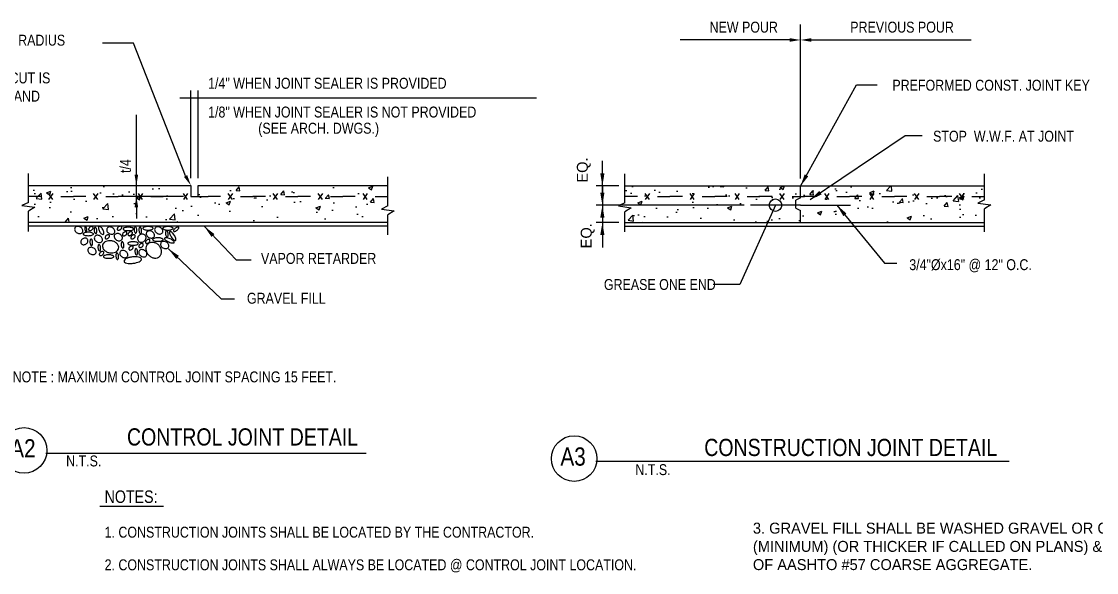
# Model space of a CAD drawing. Extents: x 4834 to 83801, y -13735 to 32221.
# Drawn here: x 10822.8 to 10994.9, y -4939.1 to -4851 of the extents above; entities that cross this region are included whole.
import ezdxf
from ezdxf.enums import TextEntityAlignment as Align

# ---------------------------------------------------------------- set-up
doc = ezdxf.new("R2010")
doc.units = 0
doc.header["$LTSCALE"] = 8
doc.header["$MEASUREMENT"] = 0
doc.layers.get('0').update_dxf_attribs({"lineweight": 9})
doc.layers.get('DefPoints').update_dxf_attribs({"color": 17})
for name, color, linetype in [('BLU', 4, 'Continuous'), ('S-ANNO-PATT', 101, 'Continuous'), ('S-HATCH', 8, 'Continuous'), ('S-MARK', 3, 'Continuous'), ('S-SECT-CCON', 4, 'Continuous'), ('S-SECT-MISC', 134, 'Continuous'), ('s-text', 6, 'Continuous'), ('YEL', 2, 'Continuous')]:
    doc.layers.add(name, color=color, linetype=linetype)
doc.styles.add('RomanS', font='romans.shx')
doc.styles.get("Standard").update_dxf_attribs({"font": 'stylu.ttf'})
doc.linetypes.add('WWF', pattern='A,0.5,-0.28,["X",Standard,S=0.125,R=0,X=-0.125,Y=-0.0625],-0.12', length=0.9)
doc.dimstyles.new('RESTL_16', dxfattribs={"dimscale": 16, "dimtxt": 0.109375, "dimasz": 0.125, "dimexe": 0.09375, "dimexo": 0.125, "dimgap": 0.0625, "dimtad": 1, "dimdec": 5, "dimzin": 3, "dimdsep": 46, "dimlunit": 4, "dimtxsty": 'RomanS', "dimblk1": 'TIC', "dimblk2": 'TIC', "dimsah": 1, "dimcen": -0.09375, "dimclrd": 256, "dimclre": 256, "dimclrt": 50, "dimadec": 4, "dimazin": 0, "dimtfac": 0.8, "dimtdec": 5, "dimtix": 1, "dimtmove": 0, "dimatfit": 0, "dimfxl": 1, "dimfrac": 1, "dimtolj": 1, "dimtzin": 0, "dimarcsym": 0})
doc.dimstyles.new('STD-16', dxfattribs={"dimscale": 16, "dimtxt": 0.109375, "dimasz": 0.125, "dimexe": 0.0625, "dimexo": 0.0625, "dimgap": 0.0625, "dimtad": 1, "dimdec": 4, "dimzin": 3, "dimdsep": 46, "dimlunit": 4, "dimtxsty": 'Standard', "dimcen": 0.09375, "dimclrd": 256, "dimclre": 256, "dimclrt": 50, "dimadec": 0, "dimazin": 0, "dimtfac": 1, "dimtdec": 4, "dimtmove": 2, "dimatfit": 3, "dimfxl": 1, "dimfrac": 2, "dimtolj": 1, "dimtzin": 0, "dimarcsym": 0})
doc.dimstyles.new('STD-16$7', dxfattribs={"dimscale": 16, "dimtxt": 0.09375, "dimasz": 0.125, "dimexe": 0.0625, "dimexo": 0.0625, "dimgap": 0.0625, "dimtad": 1, "dimdec": 4, "dimzin": 3, "dimdsep": 46, "dimlunit": 4, "dimtxsty": 'Standard', "dimcen": 0.0625, "dimdle": 0.0625, "dimclrd": 256, "dimclre": 4, "dimclrt": 6, "dimadec": 0, "dimazin": 0, "dimtfac": 1, "dimtdec": 4, "dimtix": 1, "dimtmove": 2, "dimatfit": 3, "dimfxl": 1, "dimfrac": 1, "dimtolj": 1, "dimtzin": 0, "dimarcsym": 0})
pattern_1 = [(50, (8580.5454, -3783.381), (7.172602, -0.627521), [0.75, -8.25]), (355, (8580.5454, -3783.381), (-1.387513, 7.521921), [0.6, -6.6]), (100.45144, (8581.143, -3783.433), (5.785088, 6.8944), [0.637402, -7.011421]), (46.1842, (8580.545, -3781.381), (10.672413, -1.655193), [1.125, -12.375]), (96.63564, (8581.435, -3781.519), (9.34662, 9.741186), [0.956103, -10.517138]), (351.18416, (8580.545, -3781.381), (9.34662, 9.741186), [0.9, -9.9]), (21, (8581.5454, -3781.881), (5.96907, -4.026189), [0.75, -8.25]), (326, (8581.5454, -3781.881), (2.433153, 7.2515), [0.6, -6.6]), (71.45144, (8582.043, -3782.2166), (8.402224, 3.225312), [0.637402, -7.011421]), (37.5, (8580.5454, -3783.381), (0.1215986, 3.3289385), [0, -6.52, 0, -6.7, 0, -6.625]), (7.5, (8580.5454, -3783.381), (2.6306954, 3.944117), [0, -3.82, 0, -6.37, 0, -2.525]), (327.5, (8578.3154, -3783.381), (5.3382244, -0.2255487), [0, -2.5, 0, -7.8, 0, -10.35]), (317.5, (8577.3154, -3783.381), (5.831862, 1.00105), [0, -3.25, 0, -5.18, 0, -7.35])]

# ---------------------------------------------------------------- blocks, each defined once
blk = doc.blocks.new('TIC')
for p, q in [((-1, 0), (0, 0)), ((0, 0), (0.5, 0))]:
    blk.add_line(p, q)
at = {"color": 33}
blk.add_line((0.217, 0.375), (-0.217, -0.375), dxfattribs=at)
blk = doc.blocks.new('*U2735')
for p, q in [((-0.406, 0), (-0.531, 0)), ((-0.287, 0.031), (-0.329, -0.031)), ((-0.287, -0.031), (-0.329, 0.031)), ((-0.207, 0), (-0.082, 0)), ((0.043, 0), (-0.082, 0)), ((0.162, -0.031), (0.12, 0.031)), ((0.162, 0.031), (0.12, -0.031)), ((0.242, 0), (0.367, 0)), ((0.611, -0.031), (0.57, 0.031)), ((0.611, 0.031), (0.57, -0.031)), ((0.692, 0), (0.817, 0)), ((1.061, -0.031), (1.019, 0.031)), ((1.061, 0.031), (1.019, -0.031)), ((1.51, -0.031), (1.468, 0.031)), ((1.51, 0.031), (1.468, -0.031)), ((1.959, -0.031), (1.918, 0.031)), ((1.959, 0.031), (1.918, -0.031)), ((2.409, -0.031), (2.367, 0.031)), ((2.409, 0.031), (2.367, -0.031)), ((2.858, -0.031), (2.816, 0.031)), ((2.858, 0.031), (2.816, -0.031)), ((0.492, 0), (0.367, 0)), ((0.942, 0), (0.817, 0)), ((1.141, 0), (1.266, 0)), ((1.391, 0), (1.266, 0)), ((1.59, 0), (1.715, 0)), ((1.84, 0), (1.715, 0)), ((2.04, 0), (2.165, 0)), ((2.29, 0), (2.165, 0)), ((2.489, 0), (2.614, 0)), ((2.739, 0), (2.614, 0)), ((2.938, 0), (3.063, 0))]:
    blk.add_line(p, q)
blk = doc.blocks.new('*D2849')
at = {"layer": 'DefPoints', "color": 0, "transparency": 16777216}
for p in [(10919.44, -4877.29), (10915.83, -4880.38), (10939.54, -4880.38)]:
    blk.add_point(p, dxfattribs=at)
at = {"layer": 's-text', "lineweight": -2, "transparency": 16777216}
for p, q in [((10915.83, -4875.29), (10915.83, -4873.29)), ((10918.44, -4877.29), (10914.83, -4877.29)), ((10915.83, -4877.29), (10915.83, -4880.38)), ((10938.54, -4880.38), (10914.83, -4880.38)), ((10915.83, -4882.38), (10915.83, -4884.38))]:
    blk.add_line(p, q, dxfattribs=at)
at = {"layer": 's-text', "transparency": 16777216}
for points in [[(10915.49, -4875.29), (10916.16, -4875.29), (10915.83, -4877.29)], [(10915.49, -4882.38), (10916.16, -4882.38), (10915.83, -4880.38)]]:
    blk.add_solid(points, dxfattribs=at)
at = {"layer": 's-text', "color": 50, "transparency": 16777216, "insert": (10912.86, -4874.76), "char_height": 1.75, "attachment_point": 5, "rotation": 90}
blk.add_mtext('\\A1;EQ.', dxfattribs=at)
blk = doc.blocks.new('*D2834')
at = {"layer": 'DefPoints', "color": 0, "transparency": 16777216}
for p in [(10919.44, -4880.38), (10915.83, -4883.15), (10919.44, -4883.15)]:
    blk.add_point(p, dxfattribs=at)
at = {"layer": 's-text', "lineweight": -2, "transparency": 16777216}
for p, q in [((10915.83, -4878.38), (10915.83, -4876.38)), ((10918.44, -4880.38), (10914.83, -4880.38)), ((10915.83, -4880.38), (10915.83, -4883.15)), ((10918.44, -4883.15), (10914.83, -4883.15)), ((10915.83, -4885.15), (10915.83, -4887.15))]:
    blk.add_line(p, q, dxfattribs=at)
at = {"layer": 's-text', "transparency": 16777216}
for points in [[(10915.49, -4878.38), (10916.16, -4878.38), (10915.83, -4880.38)], [(10915.49, -4885.15), (10916.16, -4885.15), (10915.83, -4883.15)]]:
    blk.add_solid(points, dxfattribs=at)
at = {"layer": 's-text', "color": 50, "transparency": 16777216, "insert": (10913.48, -4885.27), "char_height": 1.75, "attachment_point": 5, "rotation": 90}
blk.add_mtext('\\A1;EQ.', dxfattribs=at)
blk = doc.blocks.new('*U2736')
for p, q in [((-0.406, 0), (-0.531, 0)), ((-0.287, 0.031), (-0.329, -0.031)), ((-0.287, -0.031), (-0.329, 0.031)), ((-0.207, 0), (-0.082, 0)), ((0.043, 0), (-0.082, 0)), ((0.162, -0.031), (0.12, 0.031)), ((0.162, 0.031), (0.12, -0.031)), ((0.242, 0), (0.367, 0)), ((0.611, -0.031), (0.57, 0.031)), ((0.611, 0.031), (0.57, -0.031)), ((0.692, 0), (0.817, 0)), ((1.061, -0.031), (1.019, 0.031)), ((1.061, 0.031), (1.019, -0.031)), ((1.51, -0.031), (1.468, 0.031)), ((1.51, 0.031), (1.468, -0.031)), ((1.959, -0.031), (1.918, 0.031)), ((1.959, 0.031), (1.918, -0.031)), ((2.409, -0.031), (2.367, 0.031)), ((2.409, 0.031), (2.367, -0.031)), ((2.858, -0.031), (2.816, 0.031)), ((2.858, 0.031), (2.816, -0.031)), ((0.492, 0), (0.367, 0)), ((0.942, 0), (0.817, 0)), ((1.141, 0), (1.266, 0)), ((1.391, 0), (1.266, 0)), ((1.59, 0), (1.715, 0)), ((1.84, 0), (1.715, 0)), ((2.04, 0), (2.165, 0)), ((2.29, 0), (2.165, 0)), ((2.489, 0), (2.614, 0)), ((2.739, 0), (2.614, 0)), ((2.938, 0), (3.063, 0))]:
    blk.add_line(p, q)

msp = doc.modelspace()

# ---------------------------------------------------------------- hatches: boundary and pattern name
at = {"layer": 'S-ANNO-PATT'}
h = msp.add_hatch(dxfattribs=at)
h.set_pattern_fill('AR-CONC', color=256)
h.set_pattern_definition(pattern_1)
h.paths.add_polyline_path([(10823.95617, -4877.22853), (10823.95617, -4879.94054), (10822.90876, -4880.44397), (10824.97923, -4880.72004), (10823.95617, -4881.3615), (10823.95617, -4883.08372), (10881.49416, -4883.08372), (10881.49416, -4881.90926), (10882.51721, -4881.2678), (10880.44674, -4880.99172), (10881.49416, -4880.4883), (10881.49416, -4877.22853), (10851.14206, -4877.22853), (10851.14206, -4878.98509), (10849.97102, -4878.98509), (10849.97102, -4877.22853)])
h = msp.add_hatch(dxfattribs=at)
h.set_pattern_fill('AR-CONC', color=256)
h.set_pattern_definition(pattern_1)
h.paths.add_polyline_path([(10881.49416, -4877.22853), (10851.14206, -4877.22853), (10851.14206, -4878.98509), (10849.97102, -4878.98509), (10849.97102, -4877.22853), (10841.23445, -4877.22853), (10841.23445, -4880.74164), (10841.23445, -4883.08372), (10881.49416, -4883.08372), (10881.49416, -4881.90926), (10882.51721, -4881.2678), (10880.44674, -4880.99172), (10881.49416, -4880.4883)])
h = msp.add_hatch(dxfattribs=at)
h.set_pattern_fill('AR-CONC', color=256)
h.set_pattern_definition(pattern_1)
h.paths.add_polyline_path([(10947.54174, -4877.28983), (10919.43683, -4877.28983), (10919.43683, -4880.00184), (10918.38941, -4880.50527), (10920.45988, -4880.78134), (10919.43683, -4881.4228), (10919.43683, -4883.14502), (10947.54174, -4883.14502), (10947.54174, -4881.21742), (10946.79174, -4880.84242), (10946.79174, -4879.59242), (10947.54174, -4879.21742)])
h = msp.add_hatch(dxfattribs=at)
h.set_pattern_fill('AR-CONC', color=256)
h.set_pattern_definition(pattern_1)
h.paths.add_polyline_path([(10976.97481, -4880.95997), (10977.99787, -4880.31851), (10975.9274, -4880.04244), (10976.97481, -4879.53901), (10976.97481, -4877.28983), (10947.54174, -4877.28983), (10947.54174, -4879.21742), (10946.79174, -4879.59242), (10946.79174, -4880.84242), (10947.54174, -4881.21742), (10947.54174, -4883.14502), (10976.97481, -4883.14502)])

# ---------------------------------------------------------------- linework, layer by layer
at = {"color": 0, "linetype": 'ByBlock'}
msp.add_line((10842.17814, -4877.22853), (10842.40549, -4877.22853), dxfattribs=at)
at = {"layer": 'BLU'}
for q in [(10939.54174, -4880.37799), (10955.54174, -4880.37799)]:
    msp.add_line((10947.54174, -4880.37799), q, dxfattribs=at)
at = {"layer": 'S-HATCH'}
for points in [[(10831.73696, -4884.81013, 0.077114716), (10831.99516, -4884.91203, 0.086926069), (10832.24151, -4884.924, 0.105712208), (10832.46634, -4884.84561, 0.124342462), (10832.60891, -4884.70069, 0.124342462), (10832.66556, -4884.50546, 0.105712208), (10832.62396, -4884.27101, 0.086926069), (10832.49301, -4884.06201, 0.077114716), (10832.27783, -4883.88666, 0.077114716), (10832.01964, -4883.78476, 0.086926069), (10831.77329, -4883.77278, 0.105712208), (10831.54846, -4883.85118, 0.124342462), (10831.40589, -4883.99609, 0.124342462), (10831.34923, -4884.19133, 0.105712208), (10831.39084, -4884.42577, 0.086926069), (10831.52179, -4884.63478, 0.077114716)], [(10833.53106, -4885.25866, 0.034011972), (10833.87465, -4885.23527, 0.045801448), (10834.12403, -4885.17752, 0.088777049), (10834.32866, -4885.06675, 0.228229125), (10834.36965, -4884.98163, 0.228229125), (10834.32866, -4884.8965, 0.088777049), (10834.12403, -4884.78573, 0.045801448), (10833.87465, -4884.72799, 0.034011972), (10833.53106, -4884.70459, 0.034011972), (10833.18747, -4884.72799, 0.045801448), (10832.93808, -4884.78573, 0.088777049), (10832.73345, -4884.8965, 0.228229125), (10832.69246, -4884.98163, 0.228229125), (10832.73345, -4885.06675, 0.088777049), (10832.93808, -4885.17752, 0.045801448), (10833.18747, -4885.23527, 0.034011972)], [(10832.977, -4884.19009, 0.036905855), (10833.01233, -4884.36131, 0.049283002), (10833.06043, -4884.48323, 0.092604054), (10833.13346, -4884.57755, 0.217564555), (10833.18385, -4884.59306, 0.217564555), (10833.22857, -4884.56514, 0.092604054), (10833.27497, -4884.45525, 0.049283002), (10833.29019, -4884.32507, 0.036905855), (10833.28041, -4884.15051, 0.036905855), (10833.24508, -4883.97928, 0.049283002), (10833.19698, -4883.85736, 0.092604054), (10833.12395, -4883.76305, 0.217564555), (10833.07356, -4883.74753, 0.217564555), (10833.02884, -4883.77545, 0.092604054), (10832.98244, -4883.88535, 0.049283002), (10832.96723, -4884.01553, 0.036905855)], [(10834.1115, -4884.32201, 0.064283123), (10834.22741, -4884.20568, 0.07720396), (10834.29322, -4884.08554, 0.107166274), (10834.31044, -4883.95736, 0.145712671), (10834.27577, -4883.86781, 0.145712671), (10834.19775, -4883.8118, 0.107166274), (10834.06935, -4883.79636, 0.07720396), (10833.93655, -4883.82997, 0.064283123), (10833.79489, -4883.91305, 0.064283123), (10833.67898, -4884.02937, 0.07720396), (10833.61317, -4884.14952, 0.107166274), (10833.59595, -4884.27769, 0.145712671), (10833.63063, -4884.36725, 0.145712671), (10833.70864, -4884.42325, 0.107166274), (10833.83704, -4884.4387, 0.07720396), (10833.96984, -4884.40508, 0.064283123)], [(10834.48087, -4884.44074, 0.042351409), (10834.51808, -4884.64743, 0.05558002), (10834.5766, -4884.79659, 0.098354555), (10834.66881, -4884.9104, 0.19939196), (10834.73989, -4884.9324, 0.19939196), (10834.80564, -4884.89758, 0.098354555), (10834.8751, -4884.76861, 0.05558002), (10834.90486, -4884.61117, 0.042351409), (10834.90301, -4884.40116, 0.042351409), (10834.8658, -4884.19447, 0.05558002), (10834.80728, -4884.04531, 0.098354555), (10834.71507, -4883.9315, 0.19939196), (10834.64399, -4883.9095, 0.19939196), (10834.57824, -4883.94433, 0.098354555), (10834.50879, -4884.07329, 0.05558002), (10834.47902, -4884.23074, 0.042351409)], [(10835.85282, -4884.25605, 0.043391762), (10835.68477, -4884.01487, 0.056743534), (10835.52195, -4883.85946, 0.099254688), (10835.33655, -4883.76969, 0.196181358), (10835.23034, -4883.78405, 0.196181358), (10835.16451, -4883.86862, 0.099254688), (10835.14883, -4884.07401, 0.056743534), (10835.20124, -4884.29291, 0.043391762), (10835.32515, -4884.55947, 0.043391762), (10835.4932, -4884.80065, 0.056743534), (10835.65603, -4884.95606, 0.099254688), (10835.84143, -4885.04582, 0.196181358), (10835.94763, -4885.03146, 0.196181358), (10836.01347, -4884.9469, 0.099254688), (10836.02915, -4884.74151, 0.056743534), (10835.97673, -4884.52261, 0.043391762)], [(10836.73668, -4885.64124, 0.064283123), (10836.85259, -4885.52491, 0.07720396), (10836.9184, -4885.40477, 0.107166274), (10836.93562, -4885.27659, 0.145712671), (10836.90095, -4885.18704, 0.145712671), (10836.82293, -4885.13104, 0.107166274), (10836.69453, -4885.11559, 0.07720396), (10836.56173, -4885.1492, 0.064283123), (10836.42007, -4885.23228, 0.064283123), (10836.30416, -4885.34861, 0.07720396), (10836.23835, -4885.46875, 0.107166274), (10836.22113, -4885.59693, 0.145712671), (10836.25581, -4885.68648, 0.145712671), (10836.33382, -4885.74249, 0.107166274), (10836.46222, -4885.75793, 0.07720396), (10836.59502, -4885.72432, 0.064283123)], [(10836.8686, -4884.90247, 0.077114716), (10837.12679, -4885.00437, 0.086926069), (10837.37314, -4885.01635, 0.105712208), (10837.59797, -4884.93796, 0.124342462), (10837.74054, -4884.79304, 0.124342462), (10837.7972, -4884.5978, 0.105712208), (10837.75559, -4884.36336, 0.086926069), (10837.62464, -4884.15435, 0.077114716), (10837.40946, -4883.97901, 0.077114716), (10837.15127, -4883.8771, 0.086926069), (10836.90492, -4883.86513, 0.105712208), (10836.68009, -4883.94352, 0.124342462), (10836.53752, -4884.08844, 0.124342462), (10836.48087, -4884.28367, 0.105712208), (10836.52247, -4884.51812, 0.086926069), (10836.65342, -4884.72712, 0.077114716)], [(10838.06906, -4885.95786, 0.077114716), (10838.32725, -4886.05976, 0.086926069), (10838.5736, -4886.07174, 0.105712208), (10838.79843, -4885.99334, 0.124342462), (10838.941, -4885.84843, 0.124342462), (10838.99765, -4885.65319, 0.105712208), (10838.95605, -4885.41875, 0.086926069), (10838.8251, -4885.20974, 0.077114716), (10838.60992, -4885.0344, 0.077114716), (10838.35173, -4884.93249, 0.086926069), (10838.10538, -4884.92052, 0.105712208), (10837.88055, -4884.99891, 0.124342462), (10837.73798, -4885.14383, 0.124342462), (10837.68132, -4885.33906, 0.105712208), (10837.72293, -4885.57351, 0.086926069), (10837.85388, -4885.78251, 0.077114716)], [(10838.68907, -4884.25605, 0.064283123), (10838.80499, -4884.13972, 0.07720396), (10838.8708, -4884.01958, 0.107166274), (10838.88801, -4883.8914, 0.145712671), (10838.85334, -4883.80184, 0.145712671), (10838.77533, -4883.74584, 0.107166274), (10838.64693, -4883.7304, 0.07720396), (10838.51413, -4883.76401, 0.064283123), (10838.37247, -4883.84708, 0.064283123), (10838.25655, -4883.96341, 0.07720396), (10838.19074, -4884.08356, 0.107166274), (10838.17353, -4884.21173, 0.145712671), (10838.2082, -4884.30129, 0.145712671), (10838.28621, -4884.35729, 0.107166274), (10838.41462, -4884.37274, 0.07720396), (10838.54742, -4884.33912, 0.064283123)], [(10839.52016, -4885.16632, 0.064283123), (10839.63608, -4885.04999, 0.07720396), (10839.70189, -4884.92985, 0.107166274), (10839.7191, -4884.80167, 0.145712671), (10839.68443, -4884.71212, 0.145712671), (10839.60642, -4884.65611, 0.107166274), (10839.47801, -4884.64067, 0.07720396), (10839.34521, -4884.67428, 0.064283123), (10839.20356, -4884.75736, 0.064283123), (10839.08764, -4884.87368, 0.07720396), (10839.02183, -4884.99383, 0.107166274), (10839.00462, -4885.122, 0.145712671), (10839.03929, -4885.21156, 0.145712671), (10839.1173, -4885.26756, 0.107166274), (10839.2457, -4885.28301, 0.07720396), (10839.3785, -4885.24939, 0.064283123)], [(10839.9423, -4884.45393, 0.034011972), (10840.28589, -4884.43053, 0.045801448), (10840.53528, -4884.37279, 0.088777049), (10840.7399, -4884.26202, 0.228229125), (10840.78089, -4884.17689, 0.228229125), (10840.7399, -4884.09177, 0.088777049), (10840.53528, -4883.981, 0.045801448), (10840.28589, -4883.92325, 0.034011972), (10839.9423, -4883.89985, 0.034011972), (10839.59871, -4883.92325, 0.045801448), (10839.34932, -4883.981, 0.088777049), (10839.1447, -4884.09177, 0.228229125), (10839.10371, -4884.17689, 0.228229125), (10839.1447, -4884.26202, 0.088777049), (10839.34932, -4884.37279, 0.045801448), (10839.59871, -4884.43053, 0.034011972)], [(10840.40402, -4885.13993, 0.064283123), (10840.51993, -4885.02361, 0.07720396), (10840.58574, -4884.90346, 0.107166274), (10840.60296, -4884.77529, 0.145712671), (10840.56828, -4884.68573, 0.145712671), (10840.49027, -4884.62973, 0.107166274), (10840.36187, -4884.61428, 0.07720396), (10840.22907, -4884.6479, 0.064283123), (10840.08741, -4884.73097, 0.064283123), (10839.9715, -4884.8473, 0.07720396), (10839.90569, -4884.96744, 0.107166274), (10839.88847, -4885.09562, 0.145712671), (10839.92314, -4885.18517, 0.145712671), (10840.00116, -4885.24118, 0.107166274), (10840.12956, -4885.25662, 0.07720396), (10840.26236, -4885.22301, 0.064283123)], [(10840.85254, -4885.65444, 0.064283123), (10840.96845, -4885.53811, 0.07720396), (10841.03426, -4885.41796, 0.107166274), (10841.05148, -4885.28979, 0.145712671), (10841.01681, -4885.20023, 0.145712671), (10840.93879, -4885.14423, 0.107166274), (10840.81039, -4885.12878, 0.07720396), (10840.67759, -4885.1624, 0.064283123), (10840.53593, -4885.24547, 0.064283123), (10840.42002, -4885.3618, 0.07720396), (10840.35421, -4885.48194, 0.107166274), (10840.33699, -4885.61012, 0.145712671), (10840.37167, -4885.69968, 0.145712671), (10840.44968, -4885.75568, 0.107166274), (10840.57808, -4885.77112, 0.07720396), (10840.71088, -4885.73751, 0.064283123)], [(10840.87892, -4884.36159, 0.042351409), (10840.91613, -4884.56827, 0.05558002), (10840.97465, -4884.71744, 0.098354555), (10841.06686, -4884.83125, 0.19939196), (10841.13794, -4884.85325, 0.19939196), (10841.20369, -4884.81842, 0.098354555), (10841.27315, -4884.68946, 0.05558002), (10841.30292, -4884.53201, 0.042351409), (10841.30106, -4884.32201, 0.042351409), (10841.26385, -4884.11532, 0.05558002), (10841.20533, -4883.96615, 0.098354555), (10841.11312, -4883.85234, 0.19939196), (10841.04204, -4883.83035, 0.19939196), (10840.97629, -4883.86517, 0.098354555), (10840.90684, -4883.99414, 0.05558002), (10840.87707, -4884.15158, 0.042351409)], [(10841.49894, -4886.05021, 0.114039509), (10841.667, -4886.21429, 0.103630497), (10841.91014, -4886.30025, 0.091660916), (10842.17351, -4886.2872, 0.084684286), (10842.43593, -4886.17585, 0.084684286), (10842.6466, -4885.98379, 0.091660916), (10842.76832, -4885.74988, 0.103630497), (10842.79162, -4885.49304, 0.114039509), (10842.71259, -4885.27186, 0.114039509), (10842.54453, -4885.10777, 0.103630497), (10842.30139, -4885.02181, 0.091660916), (10842.03802, -4885.03486, 0.084684286), (10841.7756, -4885.14621, 0.084684286), (10841.56493, -4885.33827, 0.091660916), (10841.44321, -4885.57219, 0.103630497), (10841.41991, -4885.82902, 0.114039509)], [(10841.64405, -4884.42755, 0.042351409), (10841.68126, -4884.63424, 0.05558002), (10841.73978, -4884.7834, 0.098354555), (10841.83199, -4884.89721, 0.19939196), (10841.90307, -4884.91921, 0.19939196), (10841.96882, -4884.88438, 0.098354555), (10842.03827, -4884.75542, 0.05558002), (10842.06804, -4884.59797, 0.042351409), (10842.06619, -4884.38797, 0.042351409), (10842.02898, -4884.18128, 0.05558002), (10841.97046, -4884.03212, 0.098354555), (10841.87825, -4883.91831, 0.19939196), (10841.80717, -4883.89631, 0.19939196), (10841.74142, -4883.93113, 0.098354555), (10841.67196, -4884.0601, 0.05558002), (10841.6422, -4884.21754, 0.042351409)], [(10843.09515, -4884.36159, 0.034011972), (10843.43875, -4884.33819, 0.045801448), (10843.68813, -4884.28044, 0.088777049), (10843.89276, -4884.16967, 0.228229125), (10843.93375, -4884.08455, 0.228229125), (10843.89276, -4883.99942, 0.088777049), (10843.68813, -4883.88865, 0.045801448), (10843.43875, -4883.83091, 0.034011972), (10843.09515, -4883.80751, 0.034011972), (10842.75156, -4883.83091, 0.045801448), (10842.50218, -4883.88865, 0.088777049), (10842.29755, -4883.99942, 0.228229125), (10842.25656, -4884.08455, 0.228229125), (10842.29755, -4884.16967, 0.088777049), (10842.50218, -4884.28044, 0.045801448), (10842.75156, -4884.33819, 0.034011972)], [(10843.20069, -4885.52251, 0.077114716), (10843.45888, -4885.62441, 0.086926069), (10843.70523, -4885.63639, 0.105712208), (10843.93006, -4885.558, 0.124342462), (10844.07263, -4885.41308, 0.124342462), (10844.12929, -4885.21784, 0.105712208), (10844.08768, -4884.9834, 0.086926069), (10843.95673, -4884.77439, 0.077114716), (10843.74156, -4884.59905, 0.077114716), (10843.48336, -4884.49715, 0.086926069), (10843.23701, -4884.48517, 0.105712208), (10843.01218, -4884.56356, 0.124342462), (10842.86961, -4884.70848, 0.124342462), (10842.81296, -4884.90371, 0.105712208), (10842.85456, -4885.13816, 0.086926069), (10842.98551, -4885.34716, 0.077114716)], [(10844.54626, -4884.87609, 0.077114716), (10844.80445, -4884.97799, 0.086926069), (10845.0508, -4884.98996, 0.105712208), (10845.27563, -4884.91157, 0.124342462), (10845.4182, -4884.76666, 0.124342462), (10845.47486, -4884.57142, 0.105712208), (10845.43325, -4884.33698, 0.086926069), (10845.3023, -4884.12797, 0.077114716), (10845.08712, -4883.95262, 0.077114716), (10844.82893, -4883.85072, 0.086926069), (10844.58258, -4883.83875, 0.105712208), (10844.35775, -4883.91714, 0.124342462), (10844.21518, -4884.06205, 0.124342462), (10844.15853, -4884.25729, 0.105712208), (10844.20013, -4884.49173, 0.086926069), (10844.33108, -4884.70074, 0.077114716)], [(10846.28758, -4884.36159, 0.034011972), (10846.63118, -4884.33819, 0.045801448), (10846.88056, -4884.28044, 0.088777049), (10847.08519, -4884.16967, 0.228229125), (10847.12618, -4884.08455, 0.228229125), (10847.08519, -4883.99942, 0.088777049), (10846.88056, -4883.88865, 0.045801448), (10846.63118, -4883.83091, 0.034011972), (10846.28758, -4883.80751, 0.034011972), (10845.94399, -4883.83091, 0.045801448), (10845.69461, -4883.88865, 0.088777049), (10845.48998, -4883.99942, 0.228229125), (10845.44899, -4884.08455, 0.228229125), (10845.48998, -4884.16967, 0.088777049), (10845.69461, -4884.28044, 0.045801448), (10845.94399, -4884.33819, 0.034011972)], [(10845.90502, -4884.96843, 0.042351409), (10845.94223, -4885.17512, 0.05558002), (10846.00075, -4885.32429, 0.098354555), (10846.09296, -4885.4381, 0.19939196), (10846.16404, -4885.4601, 0.19939196), (10846.22979, -4885.42527, 0.098354555), (10846.29924, -4885.2963, 0.05558002), (10846.32901, -4885.13886, 0.042351409), (10846.32716, -4884.92886, 0.042351409), (10846.28995, -4884.72217, 0.05558002), (10846.23143, -4884.573, 0.098354555), (10846.13922, -4884.45919, 0.19939196), (10846.06814, -4884.43719, 0.19939196), (10846.00239, -4884.47202, 0.098354555), (10845.93293, -4884.60099, 0.05558002), (10845.90317, -4884.75843, 0.042351409)], [(10847.27818, -4885.14932, 0.034011972), (10847.0715, -4884.87384, 0.045801448), (10846.8873, -4884.69609, 0.088777049), (10846.68299, -4884.58474, 0.228229125), (10846.58926, -4884.5967, 0.228229125), (10846.54017, -4884.67742, 0.088777049), (10846.55865, -4884.90937, 0.045801448), (10846.64598, -4885.15, 0.034011972), (10846.8134, -4885.45095, 0.034011972), (10847.02007, -4885.72643, 0.045801448), (10847.20427, -4885.90419, 0.088777049), (10847.40859, -4886.01554, 0.228229125), (10847.50231, -4886.00358, 0.228229125), (10847.5514, -4885.92285, 0.088777049), (10847.53292, -4885.6909, 0.045801448), (10847.44559, -4885.45028, 0.034011972)], [(10847.73854, -4884.39176, 0.042351409), (10847.89166, -4884.24803, 0.05558002), (10847.98494, -4884.11774, 0.098354555), (10848.0302, -4883.97843, 0.19939196), (10848.00996, -4883.90683, 0.19939196), (10847.94495, -4883.87064, 0.098354555), (10847.79896, -4883.88259, 0.05558002), (10847.65069, -4883.94332, 0.042351409), (10847.47554, -4884.0592, 0.042351409), (10847.32242, -4884.20294, 0.05558002), (10847.22915, -4884.33322, 0.098354555), (10847.18388, -4884.47253, 0.19939196), (10847.20412, -4884.54413, 0.19939196), (10847.26913, -4884.58033, 0.098354555), (10847.41512, -4884.56838, 0.05558002), (10847.5634, -4884.50764, 0.042351409)], [(10832.38337, -4886.49875, 0.119834064), (10832.51662, -4886.62831, 0.104922212), (10832.7172, -4886.69561, 0.089004253), (10832.93473, -4886.68192, 0.080295583), (10833.15686, -4886.58782, 0.080295583), (10833.33804, -4886.42854, 0.089004253), (10833.44479, -4886.23852, 0.104922212), (10833.47122, -4886.0286, 0.119834064), (10833.41233, -4885.85232, 0.119834064), (10833.27907, -4885.72276, 0.104922212), (10833.07849, -4885.65545, 0.089004253), (10832.86097, -4885.66915, 0.080295583), (10832.63884, -4885.76324, 0.080295583), (10832.45766, -4885.92252, 0.089004253), (10832.3509, -4886.11254, 0.104922212), (10832.32448, -4886.32246, 0.119834064)], [(10833.80809, -4886.34044, 0.042351409), (10833.8453, -4886.54712, 0.05558002), (10833.90381, -4886.69629, 0.098354555), (10833.99603, -4886.8101, 0.19939196), (10834.06711, -4886.8321, 0.19939196), (10834.13286, -4886.79727, 0.098354555), (10834.20231, -4886.66831, 0.05558002), (10834.23208, -4886.51086, 0.042351409), (10834.23023, -4886.30086, 0.042351409), (10834.19301, -4886.09417, 0.05558002), (10834.1345, -4885.94501, 0.098354555), (10834.04229, -4885.8312, 0.19939196), (10833.97121, -4885.8092, 0.19939196), (10833.90545, -4885.84402, 0.098354555), (10833.836, -4885.97299, 0.05558002), (10833.80623, -4886.13043, 0.042351409)], [(10834.88982, -4886.2349, 0.077114716), (10835.14801, -4886.3368, 0.086926069), (10835.39436, -4886.34877, 0.105712208), (10835.61919, -4886.27038, 0.124342462), (10835.76176, -4886.12547, 0.124342462), (10835.81842, -4885.93023, 0.105712208), (10835.77681, -4885.69579, 0.086926069), (10835.64586, -4885.48678, 0.077114716), (10835.43068, -4885.31143, 0.077114716), (10835.17249, -4885.20953, 0.086926069), (10834.92614, -4885.19756, 0.105712208), (10834.70131, -4885.27595, 0.124342462), (10834.55874, -4885.42086, 0.124342462), (10834.50209, -4885.6161, 0.105712208), (10834.54369, -4885.85055, 0.086926069), (10834.67464, -4886.05955, 0.077114716)], [(10835.0877, -4887.22432, 0.042351409), (10835.12491, -4887.43101, 0.05558002), (10835.18342, -4887.58018, 0.098354555), (10835.27564, -4887.69399, 0.19939196), (10835.34672, -4887.71599, 0.19939196), (10835.41247, -4887.68116, 0.098354555), (10835.48192, -4887.55219, 0.05558002), (10835.51169, -4887.39475, 0.042351409), (10835.50984, -4887.18475, 0.042351409), (10835.47262, -4886.97806, 0.05558002), (10835.41411, -4886.82889, 0.098354555), (10835.3219, -4886.71508, 0.19939196), (10835.25082, -4886.69308, 0.19939196), (10835.18506, -4886.72791, 0.098354555), (10835.11561, -4886.85688, 0.05558002), (10835.08584, -4887.01432, 0.042351409)], [(10836.92136, -4887.98948, 0.074480799), (10837.44287, -4888.0121, 0.085106567), (10837.88325, -4887.88778, 0.106256982), (10838.23155, -4887.61933, 0.128290761), (10838.38987, -4887.28925, 0.128290761), (10838.36677, -4886.9239, 0.106256982), (10838.14444, -4886.5445, 0.085106567), (10837.78272, -4886.26422, 0.074480799), (10837.29074, -4886.08978, 0.074480799), (10836.76923, -4886.06716, 0.085106567), (10836.32885, -4886.19148, 0.106256982), (10835.98055, -4886.45993, 0.128290761), (10835.82223, -4886.79001, 0.128290761), (10835.84534, -4887.15536, 0.106256982), (10836.06766, -4887.53477, 0.085106567), (10836.42938, -4887.81504, 0.074480799)], [(10838.8078, -4886.7494, 0.042351409), (10838.84501, -4886.95609, 0.05558002), (10838.90353, -4887.10525, 0.098354555), (10838.99574, -4887.21906, 0.19939196), (10839.06682, -4887.24106, 0.19939196), (10839.13257, -4887.20624, 0.098354555), (10839.20202, -4887.07727, 0.05558002), (10839.23179, -4886.91983, 0.042351409), (10839.22994, -4886.70982, 0.042351409), (10839.19273, -4886.50313, 0.05558002), (10839.13421, -4886.35397, 0.098354555), (10839.042, -4886.24016, 0.19939196), (10838.97092, -4886.21816, 0.19939196), (10838.90517, -4886.25299, 0.098354555), (10838.83572, -4886.38195, 0.05558002), (10838.80595, -4886.5394, 0.042351409)], [(10840.70743, -4886.77578, 0.034011972), (10841.05102, -4886.75238, 0.045801448), (10841.3004, -4886.69464, 0.088777049), (10841.50503, -4886.58387, 0.228229125), (10841.54602, -4886.49875, 0.228229125), (10841.50503, -4886.41362, 0.088777049), (10841.3004, -4886.30285, 0.045801448), (10841.05102, -4886.24511, 0.034011972), (10840.70743, -4886.22171, 0.034011972), (10840.36384, -4886.24511, 0.045801448), (10840.11445, -4886.30285, 0.088777049), (10839.90982, -4886.41362, 0.228229125), (10839.86883, -4886.49875, 0.228229125), (10839.90982, -4886.58387, 0.088777049), (10840.11445, -4886.69464, 0.045801448), (10840.36384, -4886.75238, 0.034011972)], [(10842.14534, -4887.02644, 0.064283123), (10842.26126, -4886.91011, 0.07720396), (10842.32707, -4886.78997, 0.107166274), (10842.34428, -4886.66179, 0.145712671), (10842.30961, -4886.57224, 0.145712671), (10842.2316, -4886.51623, 0.107166274), (10842.10319, -4886.50079, 0.07720396), (10841.97039, -4886.5344, 0.064283123), (10841.82874, -4886.61748, 0.064283123), (10841.71282, -4886.7338, 0.07720396), (10841.64701, -4886.85395, 0.107166274), (10841.6298, -4886.98212, 0.145712671), (10841.66447, -4887.07168, 0.145712671), (10841.74248, -4887.12768, 0.107166274), (10841.87088, -4887.14313, 0.07720396), (10842.00368, -4887.10951, 0.064283123)], [(10843.21388, -4886.38001, 0.064283123), (10843.3298, -4886.26369, 0.07720396), (10843.39561, -4886.14354, 0.107166274), (10843.41282, -4886.01537, 0.145712671), (10843.37815, -4885.92581, 0.145712671), (10843.30014, -4885.86981, 0.107166274), (10843.17173, -4885.85436, 0.07720396), (10843.03893, -4885.88798, 0.064283123), (10842.89728, -4885.97105, 0.064283123), (10842.78136, -4886.08738, 0.07720396), (10842.71555, -4886.20752, 0.107166274), (10842.69834, -4886.3357, 0.145712671), (10842.73301, -4886.42525, 0.145712671), (10842.81102, -4886.48126, 0.107166274), (10842.93942, -4886.4967, 0.07720396), (10843.07222, -4886.46309, 0.064283123)], [(10844.98159, -4888.55675, 0.11762268), (10845.20859, -4888.19032, 0.104466776), (10845.26282, -4887.70944, 0.090021105), (10845.12761, -4887.23104, 0.081928629), (10844.81133, -4886.78661, 0.081928629), (10844.36906, -4886.4673, 0.090021105), (10843.8916, -4886.32884, 0.104466776), (10843.41035, -4886.37978, 0.11762268), (10843.04239, -4886.60428, 0.11762268), (10842.81538, -4886.97071, 0.104466776), (10842.76116, -4887.4516, 0.090021105), (10842.89637, -4887.92999, 0.081928629), (10843.21265, -4888.37443, 0.081928629), (10843.65492, -4888.69373, 0.090021105), (10844.13238, -4888.8322, 0.104466776), (10844.61362, -4888.78125, 0.11762268)], [(10844.67818, -4886.15574, 0.034011972), (10845.02177, -4886.13234, 0.045801448), (10845.27115, -4886.0746, 0.088777049), (10845.47578, -4885.96383, 0.228229125), (10845.51677, -4885.8787, 0.228229125), (10845.47578, -4885.79358, 0.088777049), (10845.27115, -4885.68281, 0.045801448), (10845.02177, -4885.62507, 0.034011972), (10844.67818, -4885.60167, 0.034011972), (10844.33458, -4885.62507, 0.045801448), (10844.0852, -4885.68281, 0.088777049), (10843.88057, -4885.79358, 0.228229125), (10843.83958, -4885.8787, 0.228229125), (10843.88057, -4885.96383, 0.088777049), (10844.0852, -4886.0746, 0.045801448), (10844.33458, -4886.13234, 0.034011972)], [(10845.49607, -4887.21113, 0.077114716), (10845.75427, -4887.31303, 0.086926069), (10846.00061, -4887.32501, 0.105712208), (10846.22545, -4887.24662, 0.124342462), (10846.36802, -4887.1017, 0.124342462), (10846.42467, -4886.90646, 0.105712208), (10846.38306, -4886.67202, 0.086926069), (10846.25212, -4886.46301, 0.077114716), (10846.03694, -4886.28767, 0.077114716), (10845.77875, -4886.18577, 0.086926069), (10845.5324, -4886.17379, 0.105712208), (10845.30756, -4886.25218, 0.124342462), (10845.16499, -4886.3971, 0.124342462), (10845.10834, -4886.59233, 0.105712208), (10845.14995, -4886.82678, 0.086926069), (10845.28089, -4887.03578, 0.077114716)], [(10846.40738, -4886.2615, 0.034011972), (10846.73173, -4886.37724, 0.045801448), (10846.98343, -4886.42387, 0.088777049), (10847.21527, -4886.40402, 0.228229125), (10847.28684, -4886.34234, 0.228229125), (10847.28325, -4886.24793, 0.088777049), (10847.13987, -4886.06467, 0.045801448), (10846.93428, -4885.91215, 0.034011972), (10846.62861, -4885.75351, 0.034011972), (10846.30425, -4885.63777, 0.045801448), (10846.05255, -4885.59114, 0.088777049), (10845.82071, -4885.611, 0.228229125), (10845.74914, -4885.67267, 0.228229125), (10845.75274, -4885.76709, 0.088777049), (10845.89612, -4885.95035, 0.045801448), (10846.1017, -4886.10286, 0.034011972)], [(10833.86085, -4888.16098, 0.077114716), (10834.11905, -4888.26288, 0.086926069), (10834.3654, -4888.27486, 0.105712208), (10834.59023, -4888.19646, 0.124342462), (10834.7328, -4888.05155, 0.124342462), (10834.78945, -4887.85631, 0.105712208), (10834.74785, -4887.62187, 0.086926069), (10834.6169, -4887.41286, 0.077114716), (10834.40172, -4887.23752, 0.077114716), (10834.14353, -4887.13561, 0.086926069), (10833.89718, -4887.12364, 0.105712208), (10833.67235, -4887.20203, 0.124342462), (10833.52977, -4887.34695, 0.124342462), (10833.47312, -4887.54218, 0.105712208), (10833.51473, -4887.77663, 0.086926069), (10833.64568, -4887.98563, 0.077114716)], [(10835.81325, -4888.31929, 0.064283123), (10835.92916, -4888.20296, 0.07720396), (10835.99497, -4888.08282, 0.107166274), (10836.01219, -4887.95464, 0.145712671), (10835.97752, -4887.86509, 0.145712671), (10835.8995, -4887.80908, 0.107166274), (10835.7711, -4887.79364, 0.07720396), (10835.6383, -4887.82725, 0.064283123), (10835.49664, -4887.91033, 0.064283123), (10835.38073, -4888.02665, 0.07720396), (10835.31492, -4888.1468, 0.107166274), (10835.2977, -4888.27497, 0.145712671), (10835.33238, -4888.36453, 0.145712671), (10835.41039, -4888.42053, 0.107166274), (10835.53879, -4888.43598, 0.07720396), (10835.67159, -4888.40236, 0.064283123)], [(10836.78945, -4888.87337, 0.034011972), (10837.13304, -4888.84997, 0.045801448), (10837.38242, -4888.79222, 0.088777049), (10837.58705, -4888.68145, 0.228229125), (10837.62804, -4888.59633, 0.228229125), (10837.58705, -4888.5112, 0.088777049), (10837.38242, -4888.40043, 0.045801448), (10837.13304, -4888.34269, 0.034011972), (10836.78945, -4888.31929, 0.034011972), (10836.44585, -4888.34269, 0.045801448), (10836.19647, -4888.40043, 0.088777049), (10835.99184, -4888.5112, 0.228229125), (10835.95085, -4888.59633, 0.228229125), (10835.99184, -4888.68145, 0.088777049), (10836.19647, -4888.79222, 0.045801448), (10836.44585, -4888.84997, 0.034011972)], [(10837.96352, -4888.56994, 0.042351409), (10838.00073, -4888.77663, 0.05558002), (10838.05925, -4888.9258, 0.098354555), (10838.15146, -4889.03961, 0.19939196), (10838.22254, -4889.06161, 0.19939196), (10838.28829, -4889.02678, 0.098354555), (10838.35775, -4888.89781, 0.05558002), (10838.38751, -4888.74037, 0.042351409), (10838.38566, -4888.53037, 0.042351409), (10838.34845, -4888.32368, 0.05558002), (10838.28993, -4888.17451, 0.098354555), (10838.19772, -4888.0607, 0.19939196), (10838.12664, -4888.0387, 0.19939196), (10838.06089, -4888.07353, 0.098354555), (10837.99144, -4888.2025, 0.05558002), (10837.96167, -4888.35994, 0.042351409)], [(10838.95291, -4888.66229, 0.077114716), (10839.2111, -4888.76419, 0.086926069), (10839.45745, -4888.77617, 0.105712208), (10839.68228, -4888.69777, 0.124342462), (10839.82486, -4888.55286, 0.124342462), (10839.88151, -4888.35762, 0.105712208), (10839.8399, -4888.12318, 0.086926069), (10839.70895, -4887.91417, 0.077114716), (10839.49378, -4887.73883, 0.077114716), (10839.23558, -4887.63692, 0.086926069), (10838.98924, -4887.62495, 0.105712208), (10838.7644, -4887.70334, 0.124342462), (10838.62183, -4887.84826, 0.124342462), (10838.56518, -4888.04349, 0.105712208), (10838.60679, -4888.27794, 0.086926069), (10838.73773, -4888.48694, 0.077114716)], [(10840.53593, -4887.4354, 0.064283123), (10840.65185, -4887.31907, 0.07720396), (10840.71766, -4887.19893, 0.107166274), (10840.73487, -4887.07075, 0.145712671), (10840.7002, -4886.9812, 0.145712671), (10840.62219, -4886.9252, 0.107166274), (10840.49379, -4886.90975, 0.07720396), (10840.36099, -4886.94336, 0.064283123), (10840.21933, -4887.02644, 0.064283123), (10840.10341, -4887.14277, 0.07720396), (10840.0376, -4887.26291, 0.107166274), (10840.02039, -4887.39109, 0.145712671), (10840.05506, -4887.48064, 0.145712671), (10840.13307, -4887.53665, 0.107166274), (10840.26148, -4887.55209, 0.07720396), (10840.39428, -4887.51848, 0.064283123)], [(10841.01084, -4887.85756, 0.042351409), (10841.04805, -4888.06424, 0.05558002), (10841.10657, -4888.21341, 0.098354555), (10841.19878, -4888.32722, 0.19939196), (10841.26986, -4888.34922, 0.19939196), (10841.33561, -4888.31439, 0.098354555), (10841.40507, -4888.18543, 0.05558002), (10841.43483, -4888.02798, 0.042351409), (10841.43298, -4887.81798, 0.042351409), (10841.39577, -4887.61129, 0.05558002), (10841.33725, -4887.46212, 0.098354555), (10841.24504, -4887.34832, 0.19939196), (10841.17396, -4887.32632, 0.19939196), (10841.10821, -4887.36114, 0.098354555), (10841.03876, -4887.49011, 0.05558002), (10841.00899, -4887.64755, 0.042351409)], [(10842.00023, -4888.53037, 0.077114716), (10842.25842, -4888.63227, 0.086926069), (10842.50477, -4888.64424, 0.105712208), (10842.7296, -4888.56585, 0.124342462), (10842.87218, -4888.42094, 0.124342462), (10842.92883, -4888.2257, 0.105712208), (10842.88722, -4887.99125, 0.086926069), (10842.75627, -4887.78225, 0.077114716), (10842.5411, -4887.6069, 0.077114716), (10842.2829, -4887.505, 0.086926069), (10842.03655, -4887.49303, 0.105712208), (10841.81172, -4887.57142, 0.124342462), (10841.66915, -4887.71633, 0.124342462), (10841.6125, -4887.91157, 0.105712208), (10841.6541, -4888.14601, 0.086926069), (10841.78505, -4888.35502, 0.077114716)], [(10840.70743, -4889.6781, 0.037557061), (10841.27084, -4889.56891, 0.05005384), (10841.67329, -4889.41442, 0.093388551), (10841.98509, -4889.17601, 0.215264641), (10842.03859, -4889.00767, 0.215264641), (10841.94771, -4888.85621, 0.093388551), (10841.58934, -4888.69613, 0.05005384), (10841.16211, -4888.63861, 0.037557061), (10840.5887, -4888.66229, 0.037557061), (10840.02529, -4888.77148, 0.05005384), (10839.62284, -4888.92597, 0.093388551), (10839.31104, -4889.16438, 0.215264641), (10839.25754, -4889.33272, 0.215264641), (10839.34842, -4889.48418, 0.093388551), (10839.70679, -4889.64426, 0.05005384), (10840.13402, -4889.70178, 0.037557061)]]:
    msp.add_lwpolyline(points, format="xyb", close=True, dxfattribs=at)
at = {"layer": 'S-MARK', "color": 3}
for p, q in [((10826.73559, -4920.02549), (10878.03998, -4920.02549)), ((10914.80099, -4921.33732), (10980.96524, -4921.33732))]:
    msp.add_line(p, q, dxfattribs=at)
at = {"layer": 'S-MARK', "color": 202}
for centre in [(10823.25038, -4919.60239), (10911.31578, -4920.91422)]:
    msp.add_circle(centre, 3.64583, dxfattribs=at)
at = {"layer": 'S-SECT-CCON', "color": 1}
for p, q in [((10823.95617, -4879.94054), (10823.95617, -4875.30414)), ((10881.49416, -4880.4883), (10881.49416, -4875.8519)), ((10919.43683, -4880.00184), (10919.43683, -4875.36544)), ((10976.97481, -4879.53901), (10976.97481, -4875.36544)), ((10823.95617, -4879.94054), (10822.90876, -4880.44397)), ((10976.97481, -4879.53901), (10975.9274, -4880.04244)), ((10822.90876, -4880.44397), (10824.97923, -4880.72004)), ((10824.97923, -4880.72004), (10823.95617, -4881.3615)), ((10823.95617, -4884.594), (10823.95617, -4881.3615)), ((10881.49416, -4880.4883), (10880.44674, -4880.99172)), ((10880.44674, -4880.99172), (10882.51721, -4881.2678)), ((10882.51721, -4881.2678), (10881.49416, -4881.90926)), ((10919.43683, -4880.00184), (10918.38941, -4880.50527)), ((10918.38941, -4880.50527), (10920.45988, -4880.78134)), ((10920.45988, -4880.78134), (10919.43683, -4881.4228)), ((10919.43683, -4884.6553), (10919.43683, -4881.4228)), ((10975.9274, -4880.04244), (10977.99787, -4880.31851)), ((10977.99787, -4880.31851), (10976.97481, -4880.95997)), ((10976.97481, -4884.6553), (10976.97481, -4880.95997)), ((10881.49416, -4885.14176), (10881.49416, -4881.90926))]:
    msp.add_line(p, q, dxfattribs=at)
at = {"layer": 'S-SECT-CCON'}
for p, q in [((10823.95617, -4877.22853), (10849.97102, -4877.22853)), ((10849.97102, -4877.22853), (10849.97102, -4878.98509)), ((10851.14206, -4877.22853), (10881.49416, -4877.22853)), ((10851.14206, -4878.98509), (10851.14206, -4877.22853)), ((10919.43683, -4877.28983), (10947.54174, -4877.28983)), ((10919.43683, -4877.28983), (10945.45168, -4877.28983)), ((10947.54174, -4877.28983), (10976.97481, -4877.28983)), ((10849.97102, -4878.98509), (10851.14206, -4878.98509)), ((10823.95617, -4883.08372), (10881.49416, -4883.08372)), ((10919.43683, -4883.14502), (10976.97481, -4883.14502))]:
    msp.add_line(p, q, dxfattribs=at)
at = {"layer": 'S-SECT-MISC'}
for p, q in [((10823.95617, -4883.66924), (10881.49416, -4883.66924)), ((10919.43683, -4883.73054), (10976.97481, -4883.73054))]:
    msp.add_line(p, q, dxfattribs=at)
at = {"layer": 's-text'}
for p, q in [((10947.54174, -4860.87794), (10947.54174, -4851.49325)), ((10945.78519, -4853.95355), (10928.28707, -4853.95355)), ((10949.2983, -4853.95355), (10974.88343, -4853.95355)), ((10947.54174, -4876.11879), (10947.54174, -4860.87794)), ((10841.23445, -4880.74164), (10841.23445, -4865.95014)), ((10947.54174, -4876.11879), (10947.54174, -4867.3717)), ((10841.23445, -4875.47197), (10841.23445, -4873.71541)), ((10848.79998, -4878.98509), (10840.06341, -4878.98509)), ((10841.23445, -4880.74164), (10841.23445, -4882.4982))]:
    msp.add_line(p, q, dxfattribs=at)
at = {"layer": 's-text', "linetype": 'ByBlock'}
for p, q in [((10840.76161, -4854.46833), (10835.82662, -4854.46833)), ((10849.10499, -4875.7003), (10840.76161, -4854.46833)), ((10849.97102, -4876.05749), (10849.97102, -4862.03461)), ((10851.14206, -4876.05749), (10851.14206, -4862.03461)), ((10848.21446, -4863.20565), (10905.29755, -4863.20565))]:
    msp.add_line(p, q, dxfattribs=at)
at = {"layer": 's-text', "color": 3}
msp.add_line((10835.39259, -4928.54081), (10845.57468, -4928.54081), dxfattribs=at)
at = {"layer": 's-text'}
for points in [[(10945.78519, -4853.66079), (10945.78519, -4854.24631), (10947.54174, -4853.95355)], [(10949.2983, -4853.66079), (10949.2983, -4854.24631), (10947.54174, -4853.95355)], [(10841.52721, -4875.47197), (10840.94169, -4875.47197), (10841.23445, -4877.22853)], [(10841.52721, -4880.74164), (10840.94169, -4880.74164), (10841.23445, -4878.98509)]]:
    msp.add_solid(points, dxfattribs=at)
at = {"layer": 's-text', "linetype": 'ByBlock'}
msp.add_solid([(10849.35969, -4875.55596), (10848.85028, -4875.84464), (10849.97102, -4877.22853)], dxfattribs=at)
at = {"layer": 'YEL'}
for p, q in [((10947.54174, -4879.21742), (10947.54174, -4877.28983)), ((10947.54174, -4879.21742), (10946.79174, -4879.59242)), ((10946.79174, -4880.84242), (10946.79174, -4879.59242)), ((10946.79174, -4880.84242), (10947.54174, -4881.21742)), ((10947.54174, -4883.14502), (10947.54174, -4881.21742))]:
    msp.add_line(p, q, dxfattribs=at)

# ---------------------------------------------------------------- block references
at = {"layer": 'S-SECT-MISC', "linetype": 'WWF', "xscale": 16, "yscale": 16, "zscale": 16}
for name, p in [('*U2735', (10832.45845, -4878.98509)), ('*U2736', (10927.93911, -4878.98509))]:
    msp.add_blockref(name, p, dxfattribs=at)

# ---------------------------------------------------------------- texts
at = {"layer": 'S-MARK', "color": 3, "width": 0.85}
for s, p in [('CONTROL JOINT DETAIL', (10876.72231, -4918.81899)), ('CONSTRUCTION JOINT DETAIL', (10979.02213, -4920.50263))]:
    msp.add_text(s, height=2.75, dxfattribs=at).set_placement(p, align=Align.RIGHT)
at = {"layer": 'S-MARK', "color": 33, "width": 0.85}
for s, p in [('A2', (10821.04546, -4920.72686)), ('A3', (10909.11086, -4922.03869))]:
    msp.add_text(s, height=2.916667, dxfattribs=at).set_placement(p)
at = {"layer": 's-text', "width": 0.85}
for s, p in [('NEW POUR', (10943.92521, -4852.77618)), ('PREVIOUS POUR', (10972.08227, -4852.77618)), ('PREFORMED CONST. JOINT KEY', (10993.85507, -4862.06319)), ('STOP  W.W.F. AT JOINT', (10991.30659, -4870.22165)), ('VAPOR RETARDER', (10879.63597, -4889.77047)), ('3/4"%%Cx16" @ 12" O.C.', (10984.5711, -4890.76958)), ('GREASE ONE END', (10933.97906, -4893.93961)), ('GRAVEL FILL', (10871.53443, -4896.13936))]:
    msp.add_text(s, height=1.75, dxfattribs=at).set_placement(p, align=Align.RIGHT)
for s, p in [('TOOLED GROOVE 1/4" RADIUS', (10800.27795, -4854.86509)), ('(OMIT RADIUS IF SAW CUT IS', (10799.282, -4860.89437)), ('ALLOWED SEE SPECS AND', (10799.4945, -4863.81104)), ('1. CONSTRUCTION JOINTS SHALL BE LOCATED BY THE CONTRACTOR. ', (10836.14889, -4933.55675)), ('2. CONSTRUCTION JOINTS SHALL ALWAYS BE LOCATED @ CONTROL JOINT LOCATION.', (10836.14889, -4938.77687))]:
    msp.add_text(s, height=1.75, dxfattribs=at).set_placement(p)
at = {"layer": 's-text', "linetype": 'ByBlock', "width": 0.85}
for s, p in [('1/4" WHEN JOINT SEALER IS PROVIDED', (10852.71736, -4861.75204)), ('1/8" WHEN JOINT SEALER IS NOT PROVIDED', (10852.71736, -4866.35468)), ('(SEE ARCH. DWGS.)', (10860.74455, -4868.94368))]:
    msp.add_text(s, height=1.75, dxfattribs=at).set_placement(p)
at = {"layer": 's-text', "width": 0.85}
msp.add_text('t/4', height=1.75, rotation=90, dxfattribs=at).set_placement((10840.35617, -4875.23113))
msp.add_text('NOTE : MAXIMUM CONTROL JOINT SPACING 15 FEET.', height=1.75, dxfattribs=at).set_placement((10847.34329, -4908.71855), align=Align.CENTER)
for p in [(10832.81094, -4921.29014), (10923.9289, -4922.67736)]:
    msp.add_text('N.T.S.', height=1.75, dxfattribs=at).set_placement(p, align=Align.MIDDLE)
at = {"layer": 's-text', "color": 3, "width": 0.85}
msp.add_text('NOTES:', height=2, dxfattribs=at).set_placement((10836.15161, -4928.00164))
at = {"layer": 's-text', "insert": (10939.92168, -4931.16017), "char_height": 1.75, "width": 211.7208333, "attachment_point": 1}
msp.add_mtext('3. GRAVEL FILL SHALL BE WASHED GRAVEL OR CRUSHED STONE, 4" THICK \\P(MINIMUM) (OR THICKER IF CALLED ON PLANS) & SHALL MEET REQUIREMENTS \\POF AASHTO #57 COARSE AGGREGATE.', dxfattribs=at)

# ---------------------------------------------------------------- dimensions: what is measured, and where the dimension line sits
at = {"layer": 's-text'}
for base, p1, p2, picture, middle in [((10915.82632, -4880.37799), (10919.43683, -4877.28983), (10939.54174, -4880.37799), '*D2849', (10912.85819, -4874.75568)), ((10915.82632, -4883.14502), (10919.43683, -4880.37799), (10919.43683, -4883.14502), '*D2834', (10913.47742, -4885.27041))]:
    dim = msp.add_linear_dim(base=base, p1=p1, p2=p2, angle=90, text='EQ.', dimstyle='STD-16', dxfattribs=at)
    dim.commit()
    dim.dimension.update_dxf_attribs({"geometry": picture, "text_midpoint": middle, "dimtype": 160})

# ---------------------------------------------------------------- leaders
for points, dimstyle, override in [([(10947.53032, -4877.345), (10956.50866, -4861.14095), (10959.81647, -4861.14095)], 'STD-16$7', {"dimtad": 0, "dimtxsty": 'Standard', "dimtix": 0}), ([(10949.08963, -4879.49503), (10964.29308, -4869.22866), (10966.99515, -4869.22866)], 'STD-16', {"dimgap": 0.0625, "dimtad": 0}), ([(10943.54174, -4880.37799), (10937.80903, -4893.06911), (10933.57721, -4893.06911)], 'RESTL_16', {"dimgap": 0.0625, "dimtad": 0, "dimldrblk": 'DotBlank'}), ([(10953.37551, -4880.37799), (10960.99665, -4889.6277), (10962.94809, -4889.6277)], 'STD-16', {"dimgap": 0.0625, "dimtad": 0}), ([(10852.11887, -4883.78864), (10857.20387, -4889.09548), (10859.61268, -4889.09548)], 'STD-16', {"dimgap": 0.0625, "dimtad": 0}), ([(10846.3796, -4887.35044), (10854.79518, -4895.37991), (10856.93624, -4895.37991)], 'STD-16', {"dimgap": 0.0625, "dimtad": 0})]:
    msp.add_leader(points, dimstyle=dimstyle, override=override, dxfattribs=at)

doc.saveas('drawing.dxf')
